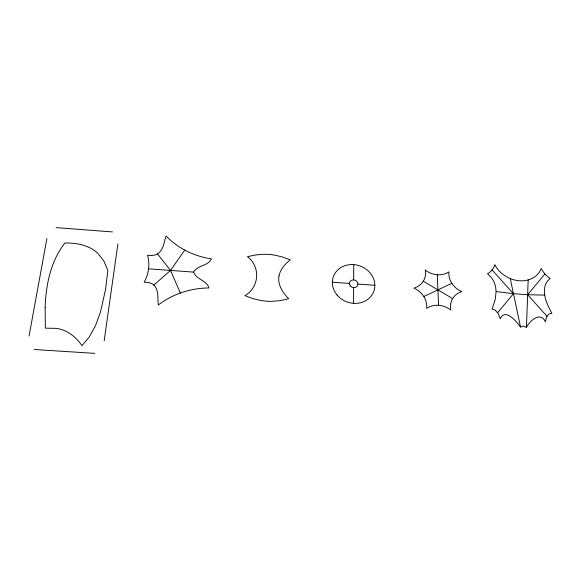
<?xml version="1.0" encoding="UTF-8"?>
<svg xmlns="http://www.w3.org/2000/svg" width="581" height="581" viewBox="0 0 581 581"><rect width="100%" height="100%" fill="white"/><g stroke="black" fill="none" stroke-linecap="round" stroke-linejoin="round"><path stroke-width="0.87" d="M496.123 291.546L495.165 299.84L492.02 309.172L493.668 309.542A6.391 5.476 33.5 0 1 495.513 310.479L498.266 313.587L500.234 318.729C505.347 307.589 516.654 321.823 520.532 327.059L523.379 325.926L526.466 327.473C529.545 320.69 540.86 311.024 545.421 321.903L546.481 317.001L548.682 314.263A6.42 5.345 36.3 0 1 550.36 313.58L551.95 313.442C547.382 305.047 542.472 295.25 545.189 285.482A21.737 17.837 34.9 0 1 547.091 281.611L550.098 278.35A13.036 10.654 32.9 0 1 548.086 277.014L544.92 273.941L527.635 294.741L513.466 293.703L496.123 291.546L495.528 286.375L493.894 281.676A21.62 18.454 30.4 0 0 491.243 277.449L487.568 273.673A12.993 10.945 29 0 0 489.391 272.612L492.085 269.962A31.454 26.537 27.5 0 0 494.859 264.943M353.56 303.333L353.633 287.639M353.669 279.889L353.749 264.602M526.466 327.473L528.165 279.919M104.166 340.945L117.899 243.875M29.05 336.05L46.908 238.544M193.582 272.104C197.242 265.306 208.114 266.069 211.477 258.894A73.017 62.399 4.3 0 1 166.166 236.017C163.835 242.161 163.639 250.019 157.516 253.912A9.848 8.577 -4.2 0 1 155.033 255.023L151.314 255.575L147.516 255.248A45.158 39.196 -9.6 0 1 144.19 282.213L148.053 282.446L151.634 283.557A10.117 9.005 -7.4 0 1 153.849 285.053C159.209 290.289 157.335 298.314 158.293 304.989A80.323 75.181 -4.3 0 1 208.957 287.973C206.974 280.303 195.964 279.41 193.582 272.104L148.576 268.829M184.729 250.091L170.523 270.426L153.849 285.053M497.677 312.68L513.466 293.703L492.085 269.962M423.818 296.521L451.851 283.332M544.702 295.097L527.635 294.741L546.903 316.166M34.294 349.508L94.826 353.371M332.354 282.206L349.399 283.448M357.903 284.065L374.854 285.3M56.103 227.629L112.503 231.928M423.288 281.233L452.621 298.598M157.516 253.912L170.523 270.426L180.328 293.035M510.263 278.582L520.532 327.059M437.268 274.748L438.568 305.301M544.891 273.956A31.592 25.579 32.8 0 1 541.245 268.458A26.312 21.78 30.6 0 1 519.32 280.754A26.312 21.78 30.6 0 1 494.896 264.958M45.115 307.458L45.34 328.163L56.248 328.352A35.637 31.374 -21.8 0 1 63.641 330.313C71.238 333.247 77.418 339.021 81.965 345.673L89.321 336.944L95.516 325.614L100.557 311.786L105.495 289.665L107.877 270.463L103.788 260.891L97.884 253.403A37.271 32.122 -12.8 0 0 90.164 247.949C82.4 244.013 73.555 242.894 64.941 242.989C50.62 261.152 45.964 284.843 45.115 307.458M278.982 275.881C277.369 284.661 282.794 292.773 288.663 298.743L280.376 300.595L272.111 301.321A53.684 47.489 8.8 0 1 261.152 300.551L252.996 298.663L244.913 295.649C259.366 287.305 260.767 266.802 247.484 256.657L255.676 254.936L263.774 254.296A55.246 50.336 8.6 0 1 274.45 255.095L282.381 256.94L290.268 259.852C285.118 263.956 280.296 269.228 278.982 275.881M350.321 285.946A4.299 3.827 19.9 0 0 357.605 285.46A4.299 3.827 19.9 0 0 353.03 279.889A4.299 3.827 19.9 0 0 350.321 285.946M337.074 295.01A21.519 19.137 20 0 0 373.438 292.287A21.519 19.137 20 0 0 350.299 264.602A21.519 19.137 20 0 0 337.074 295.01M425.256 270.092A19.442 16.631 25.8 0 0 448.931 271.864A19.66 16.747 29.1 0 0 461.779 291.626A20.088 17.328 31.8 0 0 450.812 310.065A20.277 17.829 31.1 0 0 426.628 308.358A20.044 17.713 26.8 0 0 413.926 288.147A19.638 17.089 24.4 0 0 425.256 270.092"/></g></svg>
